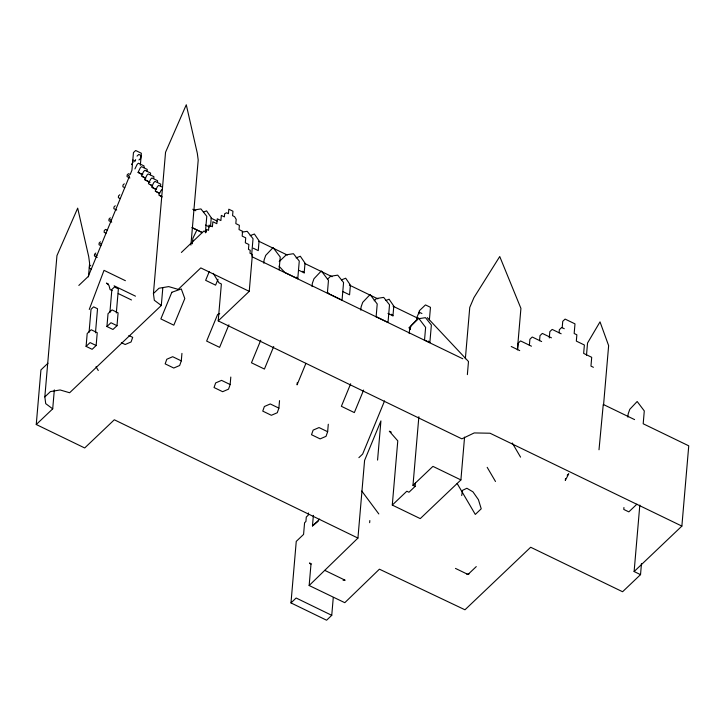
<?xml version="1.0" encoding="UTF-8"?>
<svg xmlns="http://www.w3.org/2000/svg" width="725" height="725" viewBox="0 0 725 725"><rect width="100%" height="100%" fill="white"/><g stroke="black" fill="none" stroke-linecap="round" stroke-linejoin="round"><path stroke-width="1.09" d="M641.489 563.497L640.528 574.644L622.576 591.745L530.673 547.248L464.97 609.788L379.411 569.179L344.792 602.692L309.158 585.519L357.933 538.068L114.314 419.775L84.698 447.968L36.25 424.515L40.926 369.931L47.977 363.216M36.25 424.515L52.707 408.855L45.72 403.644L44.832 396.91L56.949 255.635L77.684 208.148L88.722 256.677L89.61 263.411L88.459 276.814M52.707 408.855L54.33 389.914M86.094 346.387L87.19 333.545L91.187 329.739L97.241 332.675L96.144 345.517L92.148 349.314L86.094 346.387L90.09 342.581L96.144 345.517M89.057 332.295L91.033 309.303L93.616 306.847L97.531 308.741L95.473 332.829M106.928 326.522L108.034 313.68L112.067 309.892L118.093 312.856L116.997 325.697L112.955 329.476L106.928 326.522L110.97 322.734L116.997 325.697M109.901 312.439L111.877 289.447L114.487 287L118.383 288.913L116.317 313.001M132.82 162.735L133.065 159.899M140.333 165.345L141.366 153.256L135.666 150.492L133.454 152.603L132.584 162.753L131.624 164.602L132.494 163.778L131.941 170.203L130.192 174.453L128.452 173.683L127.183 174.888L127.029 176.628L129.884 178.006M143.94 167.683L144.094 165.953L138.393 163.188L137.125 164.403L134.922 168.925M147.102 171.136L147.248 169.405L141.547 166.641L140.278 167.847L138.085 172.378L142.381 174.761M150.447 174.788L150.592 173.058L144.891 170.293L143.623 171.508L141.429 176.03L145.725 178.413M153.763 178.422L153.917 176.683L148.217 173.927L146.948 175.133L144.746 179.655L149.993 182.501M157.47 182.464L157.615 180.724L151.915 177.969L150.646 179.175L148.453 183.697L152.748 186.08M160.578 185.863L160.733 184.132L155.032 181.368L153.763 182.582L151.561 187.104L155.866 189.488M44.832 396.91L50.433 391.582L60.093 389.959L69.627 392.751L161.303 305.488L154.316 300.277L153.428 293.553L165.545 152.268L186.28 104.781L197.318 153.319L198.206 160.044L190.911 245.113M161.303 305.488L162.835 287.608M181.295 360.878L172.686 356.709L166.786 359.256L165.164 363.868L173.773 368.037L179.673 365.491L181.295 360.878L181.939 353.383M192.397 243.781L192.859 238.371L196.457 230.894M205.365 232.825L206.779 216.304L200.925 208.918L193.82 210.032M210.531 226.381L211.265 217.727L206.571 210.866L203.417 212.09M640.528 574.644L634.121 571.545L681.872 526.096L490.037 433.224L474.222 432.934L461.852 438.843L218.207 320.894L221.37 283.964L218.95 282.795L213.268 273.352M230.16 384.54L221.56 380.371L215.66 382.918L214.038 387.531L222.638 391.699L228.538 389.153L230.16 384.54L230.804 377.045M251.62 255.218L253.034 238.697L247.18 231.311L242.105 232.109M218.207 320.894L249.237 291.359L252.4 254.43L249.98 253.261L250.234 250.252L248.458 249.382L248.874 244.506L245.313 242.784L245.73 237.836L242.168 236.114L242.585 231.293L239.023 229.571L239.386 225.33L235.824 223.608L236.187 219.34L234.574 216.648L232.571 215.678L232.961 211.211L228.81 209.208L228.42 213.676L226.581 212.778L224.65 213.748L224.378 216.893L221.333 215.416L220.889 220.554L217.255 218.796L216.838 223.681L212.851 221.75L212.416 226.753L208.999 225.103L208.546 230.369L206.607 229.426L206.38 232.154L203.952 230.976L181.386 252.454M263.818 263.211L264.09 260.003L265.712 255.381L273.089 247.587L280.222 257.003L279.116 269.854M278.889 408.13L270.28 403.961L264.38 406.507L262.758 411.12L271.368 415.289L277.267 412.743L278.889 408.13L279.533 400.635M279.016 266.175L284.807 272.428L297.767 278.708L299.271 261.082L293.426 253.705L286.312 254.81L279.207 261.571M299.208 270.443L304.183 272.854L305.017 263.121L300.322 256.251L296.117 257.892M297.25 382.655L297.069 384.857L305.932 363.343M312.067 286.565L312.339 283.357L313.97 278.744L321.347 270.942L328.47 280.367L327.374 293.208M333.264 597.581L331.751 615.317L326.594 620.219L290.979 602.919L296.253 541.394L303.576 534.416L304.582 522.752L305.914 521.474L306.294 517.025L308.288 515.131L308.469 512.956M318.193 521.257L312.466 525.96L313.372 515.357M309.158 585.519L310.952 564.612L309.53 562.981L311.569 563.968M327.646 431.728L319.036 427.56L313.146 430.106L311.514 434.719L320.124 438.888L326.023 436.341L327.646 431.728L328.289 424.234M360.814 310.173L361.095 306.956L362.718 302.343L370.094 294.549L377.218 303.965L376.121 316.807M357.933 538.068L364.584 460.411L380.924 420.908L377.571 460.094M369.65 522.68L369.832 520.559M387.984 313.417L392.959 315.828L393.793 306.095L389.089 299.226L385.945 300.458M464.571 437.112L460.901 479.923L420.255 518.611L392.279 505.071L397.78 440.854L389.325 431.203L391.328 432.173M409.217 333.6L409.489 330.392L411.111 325.77L418.488 317.976L425.62 327.392L424.515 340.243M419.068 313.862L419.34 310.762L425.484 304.908L430.469 307.327L429.408 319.716M392.279 505.071L406.834 491.215L408.972 492.248L415.117 486.403L412.978 485.36L418.869 416.703M415.117 486.403L415.407 483.022M424.297 339.962L429.853 342.653L431.366 325.027L425.512 317.65L418.407 318.755M465.35 358.803L469.755 307.427L473.969 297.567L499.743 256.532L520.922 308.388L517.369 349.831M467.362 374.626L468.486 361.521L427.36 317.659M517.65 349.622L518.203 343.161L520.559 340.922L531.452 346.197M529.368 345.372L529.893 339.255L532.241 337.016L541.647 341.566M539.563 340.75L539.998 335.648L542.345 333.409L551.453 337.823M549.287 337.959L549.822 331.651L552.178 329.413L561.168 333.763M559.084 332.847L559.356 329.703L561.703 327.464L564.268 328.715M562.192 327.736L562.745 321.311L565.101 319.082L574.988 323.867L574.164 333.5L576.864 334.805L576.33 341.103L584.377 345L583.652 353.41L591.709 357.307L590.957 366.107L593.403 367.294M565.482 478.591L565.319 480.421L568.753 473.787L567.195 475.274M586.498 355.168L587.54 343.034L600.019 321.855L608.638 345.635L603.508 405.529M599.004 449.772L603.263 404.441L634.583 419.603M627.886 417.129L628.167 413.921L629.789 409.308L637.166 401.505L644.289 410.921L643.193 423.772L688.75 445.821L681.872 526.096M623.944 507.509L623.781 509.439L628.829 511.877L636.903 504.192M634.121 571.545L639.822 505.071M461.716 495.528L462.523 490.345L466.873 488.269L472.945 491.831L478.427 499.679L481.228 508.796L475.301 514.433L457.158 483.502M89.257 309.457L104.019 270.343L125.389 280.693M209.289 271.503L205.646 280.33L215.597 285.152L218.026 279.261M228.901 324.818L219.602 347.357L206.643 341.085L217.627 314.451L219.729 313.708M260.755 340.243L251.466 362.781L264.426 369.061L273.715 346.523M350.664 383.77L341.375 406.308L354.335 412.588L363.633 390.05M384.567 400.916L362.645 454.077L358.884 457.656M416.494 318.375L419.068 312.14L421.923 313.517M290.979 602.919L296.135 598.007L331.751 615.317M137.043 156.111L138.81 154.425L140.94 155.467L140.695 158.304L138.937 159.98M134.796 160.642L135.648 159.835L134.714 161.666M124.283 183.806L123.014 185.011L122.869 186.751L124.763 187.666M119.788 194.744L118.519 195.949L118.365 197.68L120.268 198.605M115.266 205.746L113.997 206.951L113.843 208.682L116.698 210.06M110.3 217.817L109.031 219.023L108.877 220.753L111.732 222.14M100.431 241.815L99.153 243.029L99.008 244.76L100.911 245.684M162.273 189.288L161.004 190.494L158.802 195.016L162.155 196.946M95.809 253.043L94.54 254.248L94.395 255.979L97.241 257.366M90.797 265.223L89.528 266.428L89.383 268.168L91.287 269.084M78.826 285.442L88.233 276.488L129.503 176.13L128.298 175.414M153.428 293.553L159.029 288.224L168.689 286.602L178.223 289.384L200.789 267.906L249.237 291.359M327.446 279.261L330.609 276.252L337.714 275.147L343.568 282.523L342.055 300.15L329.096 293.87L327.646 292.311M374.2 300.757L376.565 298.501L383.679 297.395L389.524 304.781L388.02 322.398L375.985 316.571M417.618 319.507L408.936 327.772L410.377 329.34M312.466 525.96L319.653 519.118M412.978 485.36L432.925 466.374L460.901 479.923M476.271 566.597L467.997 574.472L455.472 568.409M250.179 235.652L254.375 234.012L259.079 240.872L258.245 250.605L253.27 248.204M341.502 279.859L345.707 278.219L350.402 285.088L349.568 294.821L342.599 291.45M466.827 574.218L468.975 574.037M343.079 580.263L345.154 580.227L324.8 570.376M107.282 230.151L105.542 229.381L104.273 230.595L104.119 232.326L106.022 233.251M511.225 346.505L519.725 350.619M138.085 172.378L142.834 174.671M142.381 176.492L145.227 177.87M162.491 187.213L158.693 185.373L157.425 186.579L155.222 191.101L159.527 193.493M144.746 179.655L149.495 181.957M150.347 184.621L152.25 185.537M152.513 187.567L156.31 189.406M156.174 191.563L159.029 192.941M192.75 209.262L195.795 210.739M211.047 218.125L217.156 221.08M258.852 241.262L287.327 255.046M304.618 263.42L332.077 276.714M349.368 285.079L377.843 298.872M393.095 306.249L418.524 318.565M159.754 195.478L161.657 196.393M205.456 225.058L209.443 226.979M192.306 227.65L202.493 232.58M191.953 227.65L202.139 232.58M252.028 256.732L462.786 358.766M114.097 285.813L135.475 296.163M108.487 284.091L106.448 283.103L108.922 285.315L110.1 289.619L112.139 290.607M118.247 293.562L131.479 299.969M128.869 335.503L132.693 337.352L131.071 341.964L125.171 344.511L121.347 342.662M110.146 219.548L111.351 220.255M100.277 243.555L101.482 244.262M95.664 254.774L96.869 255.49M428.412 341.085L429.853 342.653M391.491 314.242L392.959 315.828M302.715 271.268L304.183 272.854M296.317 277.14L297.767 278.708M361.784 491.043L378.812 513.952M96.026 366.723L98.274 370.52M512.267 442.984L520.568 457.14M487.191 467.335L495.492 481.491M171.834 292.284L160.859 318.918L173.819 325.19L184.802 298.555L181.295 288.94L171.834 292.284"/></g></svg>
